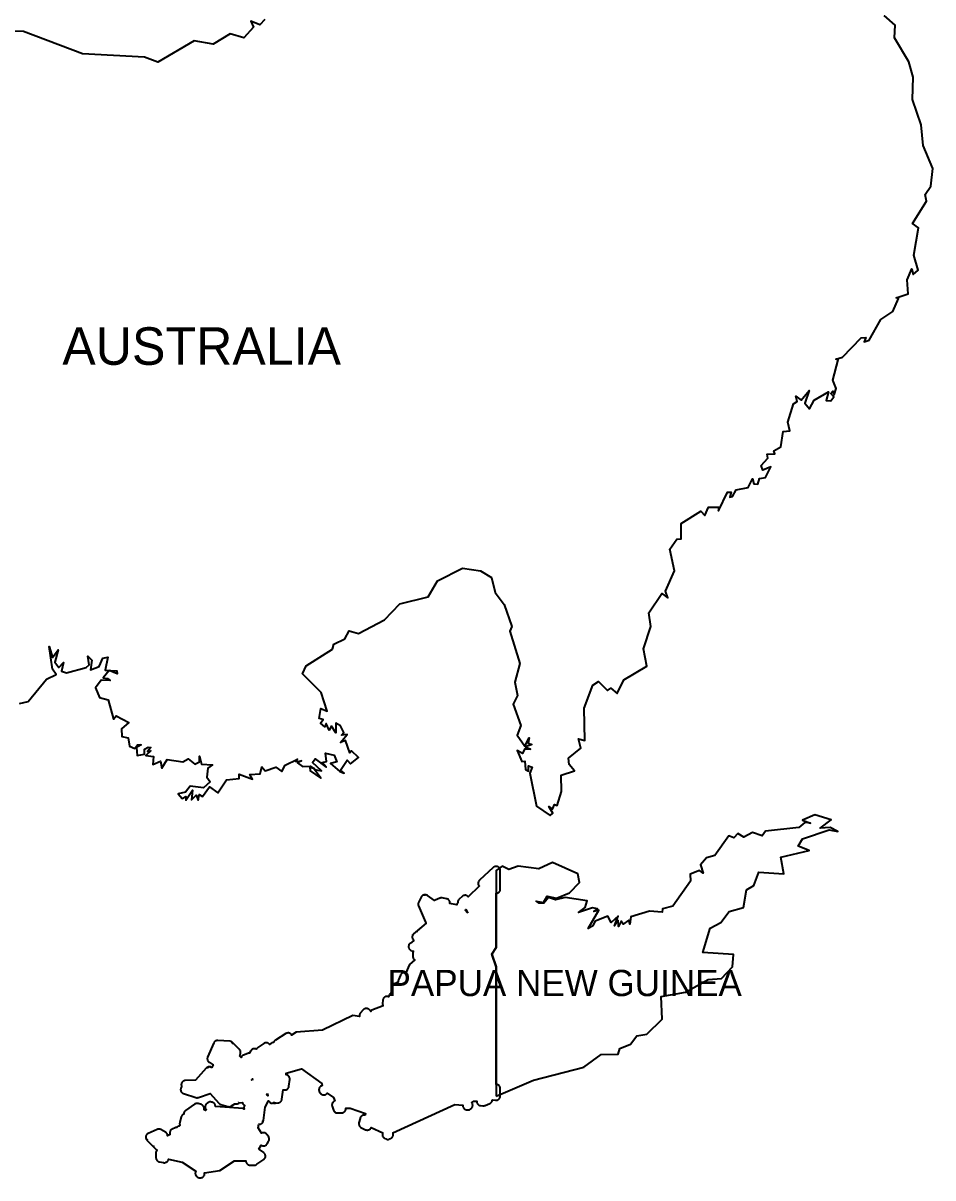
# Model space of a CAD drawing. Header units: metres. Extents: x 0 to 1325, y -1 to 773.
# Drawn here: x 1130.9 to 1228, y 387.3 to 510.3 of the extents above; entities that cross this region are included whole.
import ezdxf
from ezdxf.enums import TextEntityAlignment as Align

# ---------------------------------------------------------------- set-up
doc = ezdxf.new("R2010")
doc.units = ezdxf.units.M

msp = doc.modelspace()

# ---------------------------------------------------------------- linework, layer by layer
at = {"layer": 'CUT'}
for points in [[(1156.7, 510.718), (1156.18, 510.168), (1155.2, 510.558), (1155.51, 509.908), (1154.48, 508.768), (1153.01, 509.208), (1151.19, 508.118), (1149.19, 508.448), (1145.31, 506.188), (1143.88, 506.718), (1143.88, 506.718), (1137.25, 507.058), (1130.99, 509.438), (1126.17, 509.478), (1121.96, 511.868)], [(1130.54, 437.828), (1131.47, 438.058), (1133.42, 440.428), (1134.45, 440.938), (1134.05, 441.478), (1133.7, 443.898), (1134.07, 442.718), (1134.68, 443.548), (1134.33, 442.248), (1134.76, 441.668), (1135.25, 442.208), (1135.04, 441.288), (1135.57, 441.098), (1137.67, 441.678), (1137.97, 441.958), (1137.85, 442.868), (1138.26, 442.438), (1138.13, 441.418), (1139.05, 441.778), (1139.45, 442.668), (1139.97, 442.758), (1139.68, 441.398), (1140.91, 441.298), (1140.95, 440.998), (1140.1, 441.348), (1139.46, 440.578), (1139.93, 440.508), (1140.2, 440.268), (1139.26, 440.318), (1138.66, 439.508), (1139.07, 438.468), (1140, 438.238), (1140.57, 436.168), (1140.86, 436.508), (1142.2, 435.818), (1141.42, 435.138), (1141.45, 434.308), (1142.14, 434.178), (1142.28, 433.298), (1142.84, 433.018), (1143.13, 433.438), (1143.52, 433.408), (1143.03, 433.138), (1143.1, 432.288), (1143.86, 432.418), (1143.88, 432.978), (1144.28, 433.178), (1144.54, 433.128), (1144.19, 432.708), (1144.54, 432.798), (1144.01, 432.288), (1144.84, 432.188), (1144.75, 431.338), (1145.6, 431.668), (1145.74, 430.948), (1146.3, 431.868), (1147.95, 431.598), (1148.55, 431.938), (1149.26, 431.368), (1149.73, 431.598), (1149.76, 432.208), (1149.95, 431.368), (1151.12, 431.288), (1150.64, 430.948), (1150.52, 429.988), (1150.89, 429.498), (1150.16, 428.838), (1148.73, 429.008), (1148.25, 428.368), (1147.47, 428.208), (1147.9, 427.698), (1148.27, 427.908), (1148.28, 427.538), (1148.98, 428.578), (1148.88, 427.568), (1149.38, 428.058), (1149.6, 427.518), (1149.72, 428.118), (1150.08, 427.928), (1150.81, 428.958), (1151.69, 428.298), (1152.63, 429.688), (1153.97, 429.848), (1153.97, 430.288), (1155.38, 429.748), (1155.12, 430.248), (1156.2, 430.338), (1156.38, 431.078), (1156.74, 430.668), (1157.88, 431.028), (1158.52, 430.598), (1158.86, 431.258), (1160.18, 431.908), (1160, 431.638), (1160.62, 431.708), (1160.19, 431.508), (1160.72, 431.118), (1161.54, 431.158), (1162, 430.858), (1161.51, 431.008), (1161.56, 430.658), (1162.69, 429.888), (1162.01, 430.798), (1162.75, 430.668), (1161.78, 431.548), (1162.07, 431.948), (1163.25, 431.028), (1162.82, 431.538), (1163.28, 431.658), (1163.18, 432.528), (1164.1, 432.338), (1164.39, 431.618), (1163.71, 431.428), (1164.71, 430.578), (1165.16, 430.398), (1164.79, 430.738), (1165.5, 431.778), (1165.86, 431.398), (1166.68, 432.078), (1165.94, 432.788), (1165.78, 432.568), (1165.3, 433.888), (1164.79, 433.678), (1165.48, 434.508), (1164.87, 434.448), (1165.14, 434.748), (1164.79, 435.438), (1164.27, 435.728), (1164.28, 434.698), (1163.82, 435.398), (1163.56, 434.998), (1163.25, 435.698), (1163.09, 435.328), (1162.63, 435.748), (1162.94, 436.118), (1162.52, 436.238), (1162.69, 437.298), (1163.34, 437.008), (1162.72, 439.008), (1160.73, 440.988), (1161.1, 441.838), (1163.93, 443.608), (1164.06, 444.138), (1165.24, 444.708), (1165.69, 445.558), (1166.71, 445.288), (1169.48, 446.748), (1171.09, 448.438), (1174.13, 449.188), (1175.11, 450.898), (1177.78, 452.258), (1179.7, 451.968), (1180.89, 451.248), (1181.26, 449.648), (1182.22, 448.398), (1183.05, 446.028), (1182.85, 445.528), (1183.91, 442.078), (1183.38, 440.088), (1183.66, 438.698), (1183.18, 437.768), (1184.01, 435.468), (1183.61, 434.438), (1184.44, 433.288), (1184.91, 434.188), (1184.79, 433.618), (1185.17, 433.458), (1184.49, 433.228), (1185.04, 432.978), (1184.39, 432.958), (1184.2, 432.488), (1183.63, 432.808), (1184.1, 431.658), (1184.44, 431.668), (1184.52, 430.808), (1184.82, 430.618), (1184.84, 431.188), (1185.22, 431.058), (1184.95, 430.398), (1185.69, 426.878), (1187.15, 425.898), (1187.41, 426.138), (1186.99, 426.868), (1187.4, 426.568), (1187.59, 427.068), (1187.87, 426.968), (1188.34, 428.448), (1188.31, 430.178), (1189.74, 430.668), (1189.15, 431.318), (1189.1, 432.018), (1190.42, 433.078), (1190.14, 434.078), (1190.82, 433.898), (1190.77, 437.338), (1191.7, 439.788), (1192.28, 440.188), (1193.24, 439.218), (1193.62, 439.448), (1194.29, 438.878), (1194.99, 440.358), (1197.45, 441.818), (1197.08, 443.648), (1197.88, 446.028), (1197.65, 447.478), (1199.03, 449.538), (1199.7, 449.098), (1199.43, 449.808), (1200.4, 451.978), (1199.9, 454.268), (1200.63, 455.328), (1201.11, 455.378), (1201.09, 457.028), (1203.19, 458.338), (1203.63, 457.858), (1204.03, 458.748), (1205.09, 458.758), (1205.1, 458.378), (1206.06, 460.338), (1206.43, 460.368), (1206.31, 459.818), (1206.57, 459.908), (1206.96, 460.608), (1208.25, 460.868), (1208.7, 461.758), (1208.86, 461.238), (1209.28, 461.198), (1209.47, 461.818), (1210.1, 461.928), (1210.67, 463.048), (1209.8, 462.688), (1209.65, 463.198), (1210.33, 463.978), (1210.27, 464.418), (1211.11, 464.448), (1211, 464.748), (1211.75, 465.178), (1211.98, 466.808), (1212.7, 466.898), (1212.49, 467.798), (1213.07, 469.778), (1213.47, 470.018), (1213.34, 470.598), (1213.89, 470.148), (1214.76, 471.188), (1214.3, 469.848), (1214.78, 469.238), (1215.3, 470.158), (1216.83, 471.048), (1216.58, 470.108), (1217.08, 470.078), (1217.38, 470.508), (1217.08, 470.868), (1217.28, 471.118), (1217.43, 470.738), (1217.63, 471.388), (1217.29, 472.298), (1217.83, 474.458), (1217.58, 474.538), (1218.31, 474.758), (1220.29, 476.808), (1220.81, 476.828), (1220.62, 476.368), (1221.14, 476.538), (1222.4, 478.758), (1223.67, 479.598), (1224.29, 480.988), (1224.03, 481.058), (1225.31, 481.488), (1225.2, 482.998), (1225.7, 484.158), (1225.85, 483.568), (1226.38, 484.028), (1225.9, 485.598), (1226.4, 488.538), (1225.77, 488.998), (1227.27, 491.368), (1227.11, 492.078), (1227.73, 492.968), (1227.95, 494.838), (1226.92, 497.318), (1226.71, 499.508), (1225.78, 502.198), (1225.84, 504.568), (1225.38, 506.208), (1223.86, 508.788), (1223.93, 510.128), (1222.75, 511.168)]]:
    msp.add_lwpolyline(points, dxfattribs=at)
for points in [[(1181.36, 395.988), (1185.37, 397.678), (1190.74, 399.068), (1192.58, 400.418), (1194.39, 400.468), (1194.55, 401.068), (1195.69, 401.508), (1196.37, 402.408), (1197.45, 402.578), (1199.08, 404.178), (1198.98, 406.588), (1201.56, 407.048), (1203.97, 408.408), (1205.41, 408.518), (1206.58, 409.758), (1206.68, 411.078), (1203.4, 411.288), (1204.21, 413.888), (1205.34, 414.498), (1206.22, 415.668), (1207.76, 416.088), (1208.07, 417.978), (1208.86, 418.418), (1209.38, 419.868), (1212.04, 419.688), (1211.74, 421.438), (1214.76, 422.168), (1213.59, 422.628), (1214.05, 423.398), (1216.89, 424.378), (1217.8, 424.178), (1216.99, 424.598), (1215.93, 424.558), (1217.11, 425.448), (1215.36, 425.948), (1214.05, 425.388), (1214.88, 425.058), (1214.3, 425.158), (1213.66, 424.598), (1210.09, 424.238), (1209.76, 423.728), (1208.7, 424.088), (1207.79, 423.598), (1207.14, 423.958), (1206.73, 423.498), (1206.18, 423.708), (1204.68, 421.628), (1203.8, 421.388), (1203.15, 420.618), (1203.45, 419.748), (1203.07, 420.018), (1202.08, 419.648), (1202.09, 418.888), (1200.23, 416.228), (1199.12, 415.948), (1199.09, 415.598), (1197.74, 415.698), (1195.74, 415.108), (1195.64, 414.328), (1195.54, 414.748), (1194.91, 414.298), (1194.72, 414.648), (1194.42, 414.058), (1194.39, 414.708), (1194, 414.118), (1194.37, 415.168), (1193.64, 414.478), (1193.29, 415.168), (1191.95, 414.628), (1191.64, 414.088), (1191.2, 413.838), (1192.34, 415.818), (1191.78, 415.668), (1192.18, 415.948), (1191.64, 416.068), (1190.16, 415.538), (1190.88, 416.088), (1191.07, 416.808), (1188.75, 417.168), (1187.72, 416.888), (1186.96, 417.158), (1186.46, 416.538), (1185.97, 416.558), (1185.66, 416.758), (1186.44, 416.618), (1186.8, 417.298), (1187.82, 417.088), (1189.2, 417.648), (1190.27, 418.768), (1190.09, 419.688), (1187.39, 420.868), (1185.91, 420.218), (1183.74, 420.498), (1182.73, 420.148), (1182.02, 420.488), (1181.37, 420.018), (1181.37, 411.838), (1180.9, 411.118), (1181.37, 409.758), (1181.36, 395.988)], [(1181.37, 409.758), (1180.9, 411.118), (1181.37, 411.838), (1181.37, 417.598), (1181.42, 417.598), (1181.46, 417.608), (1181.5, 417.618), (1181.54, 417.638), (1181.58, 417.648), (1181.62, 417.678), (1181.66, 417.698), (1181.69, 417.728), (1181.72, 417.768), (1181.74, 417.798), (1181.77, 417.838), (1181.79, 417.878), (1181.8, 417.918), (1181.81, 417.958), (1181.82, 418.008), (1181.82, 418.048), (1181.82, 420.018), (1181.82, 420.058), (1181.81, 420.108), (1181.8, 420.148), (1181.79, 420.188), (1181.77, 420.228), (1181.75, 420.268), (1181.72, 420.298), (1181.69, 420.328), (1181.66, 420.358), (1181.63, 420.388), (1181.59, 420.408), (1181.55, 420.428), (1181.51, 420.448), (1181.47, 420.458), (1181.42, 420.468), (1181.38, 420.468), (1181.34, 420.468), (1181.29, 420.458), (1181.25, 420.448), (1181.21, 420.438), (1181.17, 420.418), (1181.13, 420.398), (1181.1, 420.378), (1181.06, 420.348), (1179.6, 418.988), (1179.57, 418.958), (1179.55, 418.918), (1179.52, 418.888), (1179.5, 418.848), (1179.49, 418.808), (1179.47, 418.768), (1179.46, 418.718), (1179.46, 418.678), (1179.46, 418.638), (1179.46, 418.588), (1179.47, 418.548), (1179.49, 418.508), (1179.5, 418.468), (1179.52, 418.428), (1179.55, 418.388), (1179.57, 418.358), (1179.58, 418.348), (1178.39, 417.238), (1178.36, 417.268), (1178.33, 417.298), (1178.29, 417.328), (1178.25, 417.348), (1178.21, 417.358), (1178.17, 417.378), (1178.12, 417.388), (1178.08, 417.388), (1178.03, 417.388), (1177.99, 417.378), (1177.95, 417.378), (1177.9, 417.358), (1177.86, 417.338), (1177.82, 417.318), (1177.79, 417.298), (1177.75, 417.268), (1177.42, 416.958), (1177.39, 416.928), (1177.36, 416.888), (1177.34, 416.848), (1177.32, 416.808), (1177.3, 416.768), (1177.29, 416.728), (1177.28, 416.678), (1177.28, 416.638), (1177.28, 416.588), (1177.28, 416.578), (1177.27, 416.568), (1177.24, 416.538), (1177.22, 416.498), (1177.2, 416.458), (1177.19, 416.418), (1177.18, 416.378), (1177.18, 416.368), (1176.44, 416.508), (1176.45, 416.548), (1176.45, 416.598), (1176.45, 416.638), (1176.44, 416.688), (1176.43, 416.728), (1176.41, 416.768), (1176.39, 416.808), (1176.37, 416.848), (1176.34, 416.878), (1176.31, 416.908), (1176.28, 416.938), (1176.24, 416.968), (1176.2, 416.988), (1176.16, 417.008), (1176.12, 417.018), (1176.08, 417.028), (1175.63, 417.108), (1175.59, 417.118), (1175.55, 417.118), (1175.5, 417.118), (1175.46, 417.108), (1175.42, 417.098), (1175.38, 417.088), (1174.86, 416.878), (1174.82, 416.858), (1174.79, 416.838), (1174.04, 417.368), (1174, 417.388), (1173.96, 417.408), (1173.92, 417.428), (1173.88, 417.438), (1173.84, 417.448), (1173.8, 417.448), (1173.75, 417.448), (1173.71, 417.438), (1173.67, 417.438), (1173.63, 417.418), (1173.59, 417.408), (1173.55, 417.388), (1173.51, 417.358), (1173.48, 417.338), (1173.45, 417.298), (1173.42, 417.268), (1173.4, 417.238), (1173.38, 417.198), (1173.1, 416.628), (1173.08, 416.588), (1173.07, 416.548), (1173.06, 416.498), (1173.05, 416.458), (1173.05, 416.418), (1173.05, 416.368), (1173.06, 416.328), (1173.07, 416.288), (1173.09, 416.248), (1173.85, 414.528), (1173.87, 414.488), (1173.89, 414.448), (1173.91, 414.418), (1172.58, 413.288), (1172.55, 413.258), (1172.52, 413.228), (1172.49, 413.188), (1172.47, 413.158), (1172.45, 413.118), (1172.44, 413.078), (1172.43, 413.028), (1172.42, 412.988), (1172.42, 412.948), (1172.42, 412.898), (1172.43, 412.858), (1172.44, 412.818), (1172.46, 412.778), (1172.47, 412.738), (1172.5, 412.698), (1172.52, 412.658), (1172.55, 412.628), (1172.58, 412.598), (1172.6, 412.588), (1172.2, 412.268), (1172.16, 412.238), (1172.13, 412.208), (1172.11, 412.168), (1172.08, 412.138), (1172.07, 412.098), (1172.05, 412.048), (1172.04, 412.008), (1172.03, 411.968), (1172.03, 411.918), (1172.03, 411.878), (1172.04, 411.838), (1172.05, 411.788), (1172.06, 411.748), (1172.08, 411.708), (1172.1, 411.668), (1172.13, 411.638), (1172.16, 411.598), (1172.19, 411.568), (1172.23, 411.548), (1172.27, 411.518), (1172.3, 411.508), (1172.35, 411.488), (1172.39, 411.478), (1172.58, 411.438), (1172.56, 411.418), (1172.54, 411.388), (1172.52, 411.348), (1172.5, 411.298), (1172.49, 411.258), (1172.48, 411.208), (1172.48, 411.168), (1172.48, 410.908), (1172.48, 410.868), (1172.49, 410.818), (1172.5, 410.778), (1172.51, 410.738), (1172.53, 410.698), (1172.56, 410.658), (1172.58, 410.618), (1172.61, 410.588), (1172.65, 410.558), (1172.68, 410.538), (1172.72, 410.508), (1172.13, 410.008), (1171.75, 409.108), (1171.71, 409.118), (1171.67, 409.128), (1171.62, 409.138), (1171.58, 409.138), (1171.54, 409.138), (1171.49, 409.128), (1171.45, 409.118), (1171.41, 409.108), (1171.37, 409.088), (1171.33, 409.058), (1171.3, 409.038), (1171.26, 409.008), (1171.23, 408.978), (1171.21, 408.938), (1171.18, 408.898), (1171.16, 408.858), (1170.96, 408.378), (1170.95, 408.338), (1170.94, 408.298), (1170.93, 408.258), (1170.93, 408.208), (1170.93, 408.168), (1170.94, 408.138), (1170.89, 408.128), (1170.85, 408.108), (1170.81, 408.098), (1170.77, 408.068), (1170.73, 408.048), (1170.7, 408.018), (1170.69, 408.008), (1170.64, 407.998), (1170.6, 407.988), (1170.56, 407.978), (1170.52, 407.958), (1170.48, 407.938), (1170.45, 407.918), (1170.41, 407.888), (1170.38, 407.858), (1170.36, 407.828), (1170.33, 407.788), (1170.31, 407.748), (1170.3, 407.708), (1170.28, 407.668), (1170.28, 407.628), (1170.27, 407.588), (1170.24, 407.008), (1170.23, 407.008), (1170.19, 406.988), (1170.15, 406.968), (1170.11, 406.938), (1170.08, 406.908), (1170.05, 406.868), (1170.03, 406.838), (1170.01, 406.798), (1169.9, 406.578), (1169.85, 406.588), (1169.81, 406.598), (1169.76, 406.608), (1169.72, 406.608), (1169.68, 406.608), (1169.63, 406.598), (1169.59, 406.588), (1169.55, 406.568), (1169.51, 406.548), (1169.47, 406.528), (1169.43, 406.498), (1169.4, 406.468), (1169.37, 406.438), (1169.35, 406.398), (1169.33, 406.358), (1169.31, 406.318), (1169.3, 406.278), (1169.29, 406.228), (1169.28, 406.188), (1169.26, 405.878), (1169.26, 405.828), (1169.26, 405.788), (1169.27, 405.748), (1169.28, 405.708), (1169.3, 405.658), (1169.32, 405.618), (1168.13, 405.138), (1168.03, 404.988), (1167.9, 405.158), (1167.87, 405.188), (1167.84, 405.218), (1167.8, 405.248), (1167.77, 405.268), (1167.73, 405.288), (1167.69, 405.298), (1167.65, 405.318), (1167.6, 405.328), (1167.56, 405.328), (1167.52, 405.328), (1167.47, 405.328), (1167.43, 405.318), (1167.39, 405.298), (1167.35, 405.288), (1167.31, 405.268), (1167.28, 405.238), (1167.24, 405.218), (1167.21, 405.188), (1166.92, 404.878), (1166.89, 404.838), (1166.87, 404.808), (1166.85, 404.768), (1166.83, 404.728), (1166.82, 404.688), (1166.81, 404.638), (1166.8, 404.598), (1166.8, 404.558), (1166.8, 404.508), (1166.81, 404.468), (1166.08, 404.568), (1162.87, 403.008), (1160.06, 402.798), (1159.57, 402.498), (1159.57, 402.508), (1159.55, 402.538), (1159.52, 402.578), (1159.49, 402.608), (1159.45, 402.638), (1159.41, 402.658), (1159.38, 402.678), (1159.33, 402.698), (1159.29, 402.708), (1159.25, 402.718), (1159.2, 402.718), (1159.16, 402.718), (1159.12, 402.708), (1159.07, 402.698), (1159.03, 402.688), (1158.99, 402.668), (1158.95, 402.648), (1157.84, 401.958), (1157.81, 401.938), (1157.77, 401.908), (1157.74, 401.878), (1157.72, 401.848), (1157.69, 401.808), (1157.67, 401.768), (1157.66, 401.728), (1157.64, 401.688), (1157.62, 401.688), (1157.58, 401.688), (1157.54, 401.678), (1157.5, 401.668), (1157.45, 401.648), (1157.42, 401.638), (1157.38, 401.608), (1157.34, 401.588), (1157.21, 401.488), (1157.19, 401.508), (1157.16, 401.538), (1157.13, 401.568), (1157.1, 401.598), (1157.06, 401.618), (1157.02, 401.638), (1156.98, 401.648), (1156.93, 401.658), (1156.89, 401.668), (1156.85, 401.668), (1156.8, 401.668), (1156.76, 401.658), (1156.72, 401.648), (1156.68, 401.628), (1156.64, 401.618), (1156.6, 401.588), (1155.96, 401.158), (1155.92, 401.138), (1155.89, 401.108), (1155.86, 401.068), (1155.83, 401.038), (1155.81, 400.998), (1155.8, 400.988), (1155.76, 401.008), (1155.72, 401.018), (1155.68, 401.028), (1155.63, 401.038), (1155.59, 401.038), (1155.54, 401.038), (1155.5, 401.028), (1155.46, 401.018), (1155.41, 400.998), (1155.37, 400.978), (1155.34, 400.958), (1155.3, 400.928), (1155.27, 400.898), (1155.24, 400.868), (1155.21, 400.828), (1155.19, 400.798), (1155.07, 400.568), (1155.04, 400.568), (1155, 400.558), (1154.95, 400.548), (1154.91, 400.538), (1154.44, 400.358), (1154.4, 400.338), (1154.36, 400.318), (1154.32, 400.298), (1154.29, 400.268), (1154.26, 400.228), (1154.23, 400.198), (1154.21, 400.158), (1154.19, 400.118), (1154.18, 400.098), (1154.03, 400.248), (1154.11, 400.518), (1154.12, 400.558), (1154.13, 400.608), (1154.13, 400.648), (1154.13, 400.688), (1154.12, 400.738), (1154.11, 400.778), (1154.1, 400.818), (1154.08, 400.858), (1154.05, 400.898), (1154.03, 400.938), (1154, 400.968), (1153.26, 401.708), (1153.22, 401.738), (1153.19, 401.768), (1153.15, 401.788), (1153.1, 401.808), (1153.06, 401.818), (1153.01, 401.828), (1152.97, 401.838), (1151.7, 401.918), (1151.65, 401.918), (1151.61, 401.918), (1151.56, 401.908), (1151.52, 401.888), (1151.48, 401.878), (1151.43, 401.848), (1151.4, 401.828), (1151.36, 401.798), (1151.33, 401.768), (1151.3, 401.728), (1151.28, 401.688), (1151.26, 401.648), (1150.61, 400.148), (1150.59, 400.108), (1150.58, 400.058), (1150.57, 400.018), (1150.57, 399.968), (1150.57, 399.928), (1150.58, 399.878), (1150.59, 399.838), (1150.61, 399.798), (1150.63, 399.748), (1150.65, 399.718), (1150.68, 399.678), (1150.71, 399.648), (1150.74, 399.618), (1150.78, 399.588), (1151.19, 399.328), (1151.07, 399.048), (1150.94, 399.098), (1150.9, 399.108), (1150.86, 399.118), (1150.81, 399.118), (1150.77, 399.118), (1150.73, 399.108), (1150.68, 399.098), (1150.64, 399.088), (1150.6, 399.068), (1150.57, 399.048), (1150.53, 399.028), (1150.5, 398.998), (1150.47, 398.968), (1149.32, 397.698), (1148.23, 397.648), (1148.19, 397.648), (1148.14, 397.638), (1148.1, 397.618), (1148.06, 397.608), (1148.02, 397.588), (1147.99, 397.568), (1147.95, 397.538), (1147.92, 397.508), (1147.89, 397.478), (1147.87, 397.438), (1147.85, 397.398), (1147.83, 397.358), (1147.82, 397.318), (1147.81, 397.278), (1147.8, 397.238), (1147.8, 397.188), (1147.8, 397.148), (1147.81, 397.108), (1147.82, 397.058), (1147.84, 397.018), (1147.85, 396.988), (1147.85, 396.978), (1147.84, 396.968), (1147.81, 396.928), (1147.79, 396.898), (1147.77, 396.858), (1147.75, 396.818), (1147.74, 396.768), (1147.73, 396.728), (1147.73, 396.678), (1147.73, 396.638), (1147.74, 396.598), (1147.75, 396.548), (1147.76, 396.508), (1147.78, 396.468), (1147.8, 396.428), (1147.83, 396.398), (1147.86, 396.368), (1147.89, 396.338), (1147.93, 396.308), (1147.96, 396.288), (1148, 396.268), (1148.04, 396.248), (1149.34, 395.838), (1149.39, 395.828), (1149.44, 395.818), (1149.48, 395.818), (1149.53, 395.818), (1149.57, 395.828), (1149.62, 395.838), (1150.87, 396.248), (1151.81, 395.238), (1151.84, 395.198), (1151.88, 395.168), (1151.92, 395.148), (1151.96, 395.128), (1152.01, 395.108), (1152.77, 394.878), (1152.81, 394.868), (1152.86, 394.858), (1152.9, 394.858), (1152.94, 394.858), (1152.99, 394.868), (1153.03, 394.878), (1153.07, 394.888), (1153.11, 394.908), (1153.15, 394.938), (1153.5, 395.178), (1153.54, 395.158), (1153.58, 395.158), (1153.63, 395.148), (1153.67, 395.148), (1153.72, 395.148), (1153.76, 395.158), (1153.8, 395.178), (1153.84, 395.188), (1153.88, 395.208), (1153.92, 395.238), (1153.94, 395.258), (1154.32, 395.298), (1154.32, 395.278), (1154.34, 395.228), (1154.36, 395.188), (1154.38, 395.148), (1154.4, 395.118), (1154.43, 395.078), (1154.46, 395.048), (1154.49, 395.028), (1154.53, 394.998), (1154.56, 394.988), (1154.54, 394.968), (1154.52, 394.928), (1154.5, 394.888), (1154.49, 394.838), (1154.48, 394.798), (1154.48, 394.748), (1154.48, 394.708), (1154.49, 394.658), (1154.5, 394.618), (1154.51, 394.598), (1154.39, 394.648), (1151.44, 394.868), (1151.44, 394.898), (1151.44, 394.948), (1151.43, 394.988), (1151.42, 395.028), (1151.4, 395.078), (1151.39, 395.118), (1151.36, 395.148), (1151.34, 395.188), (1151.3, 395.218), (1151.27, 395.248), (1151.24, 395.278), (1151.2, 395.298), (1151.16, 395.318), (1151.11, 395.328), (1151.07, 395.338), (1151.03, 395.348), (1150.91, 395.358), (1150.86, 395.358), (1150.82, 395.358), (1150.78, 395.348), (1150.74, 395.338), (1150.7, 395.318), (1150.66, 395.308), (1150.62, 395.278), (1150.58, 395.258), (1150.55, 395.228), (1150.47, 395.148), (1150.44, 395.118), (1150.42, 395.078), (1150.39, 395.038), (1150.37, 394.998), (1150.36, 394.958), (1150.35, 394.918), (1150.34, 394.878), (1150.34, 394.828), (1150.34, 394.788), (1150.35, 394.738), (1150.36, 394.698), (1150.37, 394.658), (1150.39, 394.618), (1150.41, 394.578), (1150.44, 394.548), (1150.46, 394.518), (1150.4, 394.458), (1150.23, 394.508), (1150.23, 394.518), (1150.24, 394.558), (1150.25, 394.598), (1150.25, 394.648), (1150.25, 394.688), (1150.24, 394.728), (1150.23, 394.778), (1150.22, 394.818), (1150.2, 394.858), (1150.18, 394.888), (1150.15, 394.928), (1150.12, 394.958), (1150.09, 394.988), (1150.06, 395.018), (1150.02, 395.038), (1149.98, 395.058), (1149.94, 395.078), (1149.6, 395.188), (1149.56, 395.198), (1149.52, 395.208), (1149.47, 395.208), (1149.43, 395.208), (1149.39, 395.198), (1149.35, 395.198), (1149.31, 395.178), (1149.27, 395.168), (1149.23, 395.148), (1149.2, 395.128), (1148.25, 394.448), (1148.21, 394.418), (1148.18, 394.388), (1148.15, 394.348), (1148.13, 394.318), (1148.11, 394.278), (1148.09, 394.228), (1148.07, 394.188), (1148.07, 394.148), (1148.06, 394.098), (1148.06, 394.058), (1148.05, 394.058), (1148.01, 394.038), (1147.97, 394.018), (1147.94, 393.988), (1147.9, 393.958), (1147.88, 393.928), (1147.85, 393.888), (1147.83, 393.848), (1147.81, 393.808), (1147.8, 393.768), (1147.64, 393.178), (1147.63, 393.128), (1147.62, 393.088), (1147.62, 393.038), (1147.62, 392.998), (1147.63, 392.948), (1147.65, 392.908), (1147.66, 392.868), (1147.64, 392.848), (1147.6, 392.818), (1147.57, 392.788), (1147.57, 392.778), (1147.56, 392.778), (1147.52, 392.768), (1147.48, 392.758), (1147.43, 392.738), (1147.39, 392.718), (1147.36, 392.688), (1147.32, 392.668), (1147.31, 392.648), (1147.3, 392.648), (1147.25, 392.648), (1147.21, 392.638), (1147.17, 392.628), (1147.13, 392.608), (1146.84, 392.478), (1146.8, 392.458), (1146.76, 392.438), (1146.73, 392.408), (1146.69, 392.378), (1146.66, 392.348), (1146.64, 392.308), (1146.62, 392.268), (1146.6, 392.228), (1146.59, 392.188), (1146.58, 392.148), (1146.57, 392.098), (1146.57, 392.058), (1146.57, 392.018), (1146.58, 391.968), (1146.59, 391.928), (1146.61, 391.888), (1146.34, 391.768), (1146.34, 391.808), (1146.33, 391.848), (1146.32, 391.898), (1146.3, 391.938), (1146.28, 391.978), (1146.26, 392.008), (1146.24, 392.048), (1146.21, 392.078), (1146.18, 392.108), (1146.14, 392.128), (1146.1, 392.158), (1145.62, 392.418), (1145.58, 392.438), (1145.54, 392.448), (1145.5, 392.458), (1145.45, 392.468), (1145.41, 392.468), (1145.36, 392.468), (1145.32, 392.458), (1145.27, 392.448), (1145.23, 392.428), (1144.28, 392.018), (1144.24, 391.998), (1144.2, 391.978), (1144.17, 391.948), (1144.14, 391.918), (1144.11, 391.888), (1144.08, 391.858), (1144.06, 391.818), (1144.04, 391.778), (1144.03, 391.738), (1144.02, 391.688), (1144.01, 391.648), (1144.01, 391.608), (1144.01, 391.558), (1144.02, 391.518), (1144.03, 391.478), (1144.05, 391.428), (1144.06, 391.398), (1144.09, 391.358), (1144.11, 391.318), (1144.14, 391.288), (1145.13, 390.308), (1145.17, 390.278), (1145.2, 390.248), (1145.24, 390.228), (1145.23, 390.218), (1145.2, 390.188), (1145.17, 390.158), (1145.14, 390.118), (1145.12, 390.078), (1145.11, 390.038), (1145.09, 389.998), (1145.09, 389.958), (1145.08, 389.908), (1145.08, 389.868), (1145.1, 389.408), (1145.1, 389.368), (1145.11, 389.328), (1145.12, 389.278), (1145.14, 389.248), (1145.16, 389.208), (1145.18, 389.168), (1145.21, 389.138), (1145.24, 389.108), (1145.27, 389.078), (1145.3, 389.048), (1145.34, 389.028), (1145.38, 389.008), (1145.42, 388.998), (1145.46, 388.988), (1145.91, 388.898), (1145.96, 388.888), (1146, 388.888), (1146.04, 388.888), (1146.09, 388.898), (1146.13, 388.908), (1146.17, 388.928), (1146.21, 388.938), (1146.25, 388.968), (1146.29, 388.988), (1146.32, 389.018), (1146.35, 389.058), (1146.38, 389.088), (1146.4, 389.128), (1146.42, 389.168), (1146.43, 389.218), (1146.44, 389.248), (1147.88, 388.948), (1149.36, 387.998), (1149.34, 387.968), (1149.32, 387.928), (1149.31, 387.888), (1149.3, 387.838), (1149.29, 387.798), (1149.29, 387.758), (1149.29, 387.708), (1149.3, 387.668), (1149.31, 387.618), (1149.33, 387.578), (1149.35, 387.538), (1149.37, 387.508), (1149.4, 387.468), (1149.43, 387.438), (1149.46, 387.408), (1149.51, 387.368), (1149.54, 387.338), (1149.58, 387.318), (1149.62, 387.298), (1149.66, 387.288), (1149.7, 387.278), (1149.75, 387.268), (1149.79, 387.268), (1149.84, 387.268), (1149.88, 387.278), (1149.93, 387.288), (1149.97, 387.298), (1150.01, 387.308), (1150.05, 387.328), (1150.09, 387.358), (1150.13, 387.378), (1150.16, 387.408), (1150.19, 387.448), (1150.21, 387.478), (1150.24, 387.518), (1150.26, 387.558), (1150.27, 387.598), (1150.28, 387.638), (1150.29, 387.688), (1150.29, 387.728), (1150.29, 387.778), (1150.29, 387.798), (1151.92, 388.048), (1153.46, 389.078), (1154.69, 389.078), (1154.69, 389.038), (1154.7, 388.988), (1154.71, 388.948), (1154.72, 388.908), (1154.74, 388.868), (1154.77, 388.828), (1154.79, 388.788), (1154.82, 388.758), (1154.85, 388.728), (1154.89, 388.708), (1154.93, 388.678), (1154.97, 388.658), (1155.01, 388.648), (1155.05, 388.638), (1155.1, 388.628), (1155.14, 388.628), (1155.61, 388.628), (1155.66, 388.628), (1155.7, 388.638), (1155.75, 388.648), (1155.79, 388.668), (1155.83, 388.688), (1155.87, 388.718), (1156.59, 389.238), (1156.63, 389.258), (1156.66, 389.298), (1156.69, 389.328), (1156.72, 389.368), (1156.74, 389.408), (1156.75, 389.448), (1156.77, 389.488), (1156.78, 389.538), (1156.78, 389.578), (1156.78, 389.628), (1156.77, 389.668), (1156.76, 389.718), (1156.75, 389.758), (1156.73, 389.798), (1156.71, 389.838), (1156.68, 389.878), (1156.65, 389.908), (1156.62, 389.938), (1156.59, 389.968), (1156.14, 390.278), (1156.1, 390.298), (1156.06, 390.318), (1156.33, 390.748), (1156.37, 390.728), (1156.41, 390.708), (1156.45, 390.698), (1156.49, 390.688), (1156.54, 390.678), (1156.58, 390.678), (1156.63, 390.678), (1156.67, 390.688), (1156.71, 390.698), (1156.75, 390.718), (1156.79, 390.738), (1156.83, 390.758), (1156.87, 390.788), (1156.9, 390.818), (1156.93, 390.858), (1156.95, 390.888), (1157.11, 391.148), (1157.13, 391.188), (1157.15, 391.228), (1157.17, 391.278), (1157.17, 391.318), (1157.18, 391.368), (1157.18, 391.408), (1157.18, 391.448), (1157.17, 391.498), (1157.15, 391.538), (1157.14, 391.578), (1157.12, 391.618), (1156.97, 391.868), (1156.94, 391.908), (1156.91, 391.938), (1156.88, 391.968), (1156.85, 391.998), (1156.81, 392.018), (1156.78, 392.038), (1156.74, 392.058), (1156.69, 392.078), (1156.65, 392.078), (1156.61, 392.088), (1156.57, 392.088), (1156.52, 392.088), (1156.48, 392.078), (1156.44, 392.068), (1156.4, 392.048), (1156.36, 392.028), (1156.35, 392.028), (1156.01, 392.608), (1156.06, 392.988), (1156.07, 392.988), (1156.11, 392.988), (1156.15, 392.988), (1156.2, 392.998), (1156.24, 393.008), (1156.28, 393.018), (1156.32, 393.038), (1156.36, 393.058), (1156.39, 393.088), (1156.42, 393.118), (1156.45, 393.148), (1156.48, 393.178), (1156.5, 393.218), (1156.52, 393.258), (1156.54, 393.298), (1156.55, 393.338), (1156.56, 393.378), (1156.74, 394.818), (1157.1, 395.488), (1157.11, 395.498), (1157.12, 395.468), (1157.14, 395.438), (1157.17, 395.398), (1157.19, 395.368), (1157.23, 395.338), (1157.26, 395.308), (1157.3, 395.288), (1157.33, 395.268), (1157.37, 395.248), (1157.42, 395.238), (1157.46, 395.228), (1157.5, 395.228), (1157.54, 395.228), (1158.1, 395.258), (1158.15, 395.268), (1158.19, 395.268), (1158.24, 395.288), (1158.28, 395.308), (1158.32, 395.328), (1158.35, 395.348), (1158.39, 395.378), (1158.42, 395.408), (1158.45, 395.448), (1158.47, 395.488), (1158.49, 395.518), (1158.51, 395.568), (1158.52, 395.608), (1158.53, 395.648), (1158.66, 396.668), (1158.71, 396.658), (1158.75, 396.648), (1158.79, 396.638), (1158.83, 396.638), (1158.88, 396.638), (1158.92, 396.648), (1158.96, 396.658), (1159, 396.668), (1159.04, 396.688), (1159.08, 396.708), (1159.11, 396.738), (1159.15, 396.768), (1159.17, 396.798), (1159.2, 396.828), (1159.22, 396.868), (1159.24, 396.908), (1159.26, 396.948), (1159.27, 396.988), (1159.28, 397.028), (1159.37, 397.758), (1159.37, 397.808), (1159.37, 397.848), (1159.36, 397.888), (1159.35, 397.938), (1159.34, 397.978), (1159.32, 398.018), (1159.3, 398.058), (1159.28, 398.088), (1159.25, 398.128), (1159.22, 398.158), (1159.19, 398.178), (1159.15, 398.208), (1159.11, 398.228), (1159.07, 398.238), (1159.03, 398.258), (1158.99, 398.268), (1158.98, 398.268), (1159, 398.428), (1160.63, 398.898), (1162.79, 397.338), (1162.84, 397.118), (1162.82, 397.118), (1162.78, 397.098), (1162.73, 397.088), (1162.7, 397.058), (1162.66, 397.038), (1162.63, 397.008), (1162.6, 396.978), (1162.57, 396.948), (1162.54, 396.908), (1162.52, 396.868), (1162.51, 396.828), (1162.49, 396.788), (1162.49, 396.748), (1162.48, 396.698), (1162.48, 396.658), (1162.48, 396.618), (1162.49, 396.548), (1162.5, 396.508), (1162.51, 396.458), (1162.53, 396.428), (1162.55, 396.388), (1162.57, 396.348), (1162.6, 396.318), (1162.63, 396.288), (1162.66, 396.258), (1162.69, 396.238), (1162.75, 396.198), (1162.79, 396.168), (1162.83, 396.148), (1162.87, 396.138), (1162.91, 396.128), (1162.96, 396.118), (1163, 396.118), (1163.04, 396.118), (1163.09, 396.128), (1163.13, 396.138), (1163.17, 396.148), (1163.21, 396.168), (1163.25, 396.188), (1163.28, 396.218), (1163.32, 396.248), (1163.35, 396.278), (1163.37, 396.308), (1164.04, 395.838), (1164.17, 395.478), (1164.13, 395.458), (1164.09, 395.438), (1164.06, 395.418), (1164.02, 395.388), (1163.99, 395.358), (1163.96, 395.318), (1163.94, 395.288), (1163.92, 395.248), (1163.9, 395.208), (1163.89, 395.168), (1163.88, 395.118), (1163.87, 395.078), (1163.87, 395.028), (1163.87, 394.988), (1163.88, 394.948), (1163.89, 394.898), (1164.03, 394.488), (1164.05, 394.448), (1164.07, 394.408), (1164.1, 394.378), (1164.12, 394.338), (1164.15, 394.308), (1164.19, 394.278), (1164.23, 394.258), (1164.26, 394.228), (1164.31, 394.218), (1164.35, 394.198), (1164.39, 394.198), (1164.44, 394.188), (1164.48, 394.188), (1164.92, 394.208), (1164.96, 394.208), (1165.01, 394.218), (1165.05, 394.238), (1165.09, 394.248), (1165.13, 394.268), (1165.17, 394.298), (1165.2, 394.328), (1165.23, 394.358), (1165.26, 394.388), (1165.29, 394.428), (1165.31, 394.468), (1165.32, 394.508), (1165.34, 394.548), (1165.35, 394.598), (1165.35, 394.638), (1165.35, 394.688), (1165.81, 394.708), (1167.45, 394.138), (1167.4, 393.948), (1167.39, 393.948), (1167.35, 393.958), (1167.3, 393.958), (1167.26, 393.958), (1167.22, 393.948), (1167.18, 393.938), (1167.13, 393.928), (1167.09, 393.908), (1167.06, 393.888), (1167.02, 393.858), (1166.99, 393.828), (1166.96, 393.798), (1166.93, 393.768), (1166.91, 393.728), (1166.89, 393.688), (1166.87, 393.648), (1166.86, 393.608), (1166.75, 393.128), (1166.74, 393.088), (1166.74, 393.038), (1166.74, 392.998), (1166.75, 392.958), (1166.76, 392.908), (1166.77, 392.868), (1166.79, 392.828), (1166.81, 392.788), (1166.83, 392.758), (1166.86, 392.718), (1166.89, 392.688), (1166.93, 392.658), (1166.96, 392.638), (1167, 392.618), (1167.46, 392.408), (1167.5, 392.388), (1167.55, 392.378), (1167.59, 392.368), (1167.63, 392.368), (1167.68, 392.368), (1167.72, 392.378), (1167.77, 392.388), (1167.81, 392.398), (1167.85, 392.418), (1167.89, 392.438), (1167.92, 392.458), (1167.96, 392.488), (1167.99, 392.518), (1168.02, 392.558), (1168.04, 392.598), (1168.06, 392.628), (1169.28, 392.078), (1169.26, 392.028), (1169.25, 391.988), (1169.24, 391.948), (1169.24, 391.908), (1169.24, 391.858), (1169.25, 391.818), (1169.26, 391.768), (1169.27, 391.728), (1169.29, 391.688), (1169.31, 391.648), (1169.33, 391.618), (1169.36, 391.578), (1169.39, 391.548), (1169.43, 391.528), (1169.46, 391.498), (1169.5, 391.478), (1169.63, 391.418), (1169.67, 391.408), (1169.71, 391.388), (1169.76, 391.378), (1169.8, 391.378), (1169.84, 391.378), (1169.88, 391.378), (1169.93, 391.388), (1169.97, 391.408), (1170.01, 391.418), (1170.14, 391.478), (1170.18, 391.498), (1170.21, 391.528), (1170.25, 391.548), (1170.28, 391.578), (1170.31, 391.618), (1170.33, 391.648), (1170.35, 391.688), (1170.37, 391.728), (1170.38, 391.768), (1170.39, 391.818), (1170.4, 391.858), (1170.4, 391.908), (1170.4, 391.948), (1170.39, 391.988), (1170.38, 392.028), (1170.36, 392.078), (1176.97, 395.078), (1177.83, 395.008), (1177.83, 394.988), (1177.83, 394.938), (1177.84, 394.898), (1177.84, 394.858), (1177.86, 394.808), (1177.88, 394.768), (1177.9, 394.728), (1177.92, 394.698), (1177.95, 394.658), (1177.98, 394.628), (1178.02, 394.598), (1178.06, 394.578), (1178.1, 394.558), (1178.14, 394.538), (1178.18, 394.528), (1178.22, 394.518), (1178.3, 394.508), (1178.35, 394.508), (1178.4, 394.508), (1178.44, 394.518), (1178.49, 394.528), (1178.53, 394.538), (1178.58, 394.568), (1178.62, 394.588), (1178.65, 394.618), (1178.72, 394.678), (1178.75, 394.708), (1178.78, 394.738), (1178.81, 394.778), (1178.83, 394.808), (1178.85, 394.848), (1178.86, 394.888), (1178.87, 394.938), (1178.88, 394.978), (1178.88, 395.018), (1178.88, 395.068), (1178.87, 395.108), (1178.86, 395.148), (1178.85, 395.188), (1178.83, 395.228), (1178.8, 395.268), (1178.79, 395.288), (1179, 395.458), (1179.31, 395.438), (1179.31, 395.398), (1179.31, 395.358), (1179.32, 395.318), (1179.33, 395.278), (1179.35, 395.238), (1179.37, 395.198), (1179.39, 395.158), (1179.42, 395.128), (1179.45, 395.088), (1179.48, 395.068), (1179.52, 395.038), (1179.56, 395.018), (1179.6, 394.998), (1179.64, 394.988), (1179.68, 394.978), (1179.72, 394.968), (1179.97, 394.948), (1180.02, 394.948), (1180.06, 394.948), (1180.1, 394.958), (1180.15, 394.968), (1180.19, 394.988), (1180.7, 395.208), (1180.74, 395.228), (1180.78, 395.248), (1180.81, 395.278), (1180.85, 395.308), (1180.88, 395.338), (1180.9, 395.378), (1180.92, 395.418), (1180.94, 395.458), (1180.96, 395.508), (1180.96, 395.548), (1180.97, 395.578), (1181.3, 395.538), (1181.35, 395.538), (1181.39, 395.538), (1181.44, 395.548), (1181.48, 395.558), (1181.52, 395.568), (1181.56, 395.588), (1181.6, 395.608), (1181.64, 395.638), (1181.67, 395.668), (1181.7, 395.698), (1181.73, 395.738), (1181.75, 395.768), (1181.77, 395.808), (1181.79, 395.858), (1181.8, 395.898), (1181.81, 395.948), (1181.81, 395.988), (1181.81, 396.788), (1181.81, 396.828), (1181.8, 396.878), (1181.79, 396.918), (1181.77, 396.958), (1181.76, 396.998), (1181.73, 397.038), (1181.71, 397.078), (1181.68, 397.108), (1181.64, 397.138), (1181.61, 397.168), (1181.57, 397.188), (1181.53, 397.208), (1181.48, 397.218), (1181.44, 397.228), (1181.4, 397.238), (1181.36, 397.238), (1181.37, 409.758)], [(1178.34, 415.488), (1178.06, 415.818), (1178.09, 415.828), (1178.13, 415.848), (1178.14, 415.858), (1178.34, 415.488)], [(1155.35, 397.658), (1155.3, 397.708), (1155.34, 397.738), (1155.37, 397.768), (1155.39, 397.808), (1155.41, 397.828), (1155.35, 397.658)], [(1157.01, 396.248), (1157.03, 396.028), (1157, 396.058), (1156.96, 396.078), (1156.93, 396.098), (1157.01, 396.248)]]:
    msp.add_lwpolyline(points, close=True, dxfattribs=at)
at = {"layer": 'SCORE'}
for points in [[(1173.61, 417.408), (1173.59, 417.408), (1173.55, 417.388), (1173.51, 417.358), (1173.48, 417.338), (1173.45, 417.298), (1173.42, 417.268), (1173.4, 417.238), (1173.38, 417.198), (1173.1, 416.628), (1173.08, 416.588), (1173.08, 416.578), (1173.1, 416.578), (1173.17, 416.558)], [(1173.77, 417.348), (1173.77, 417.388), (1173.71, 417.418), (1173.63, 417.418), (1173.61, 417.408)], [(1173.15, 416.478), (1173.06, 416.488), (1173.05, 416.458), (1173.05, 416.418), (1173.05, 416.368), (1173.06, 416.328), (1173.07, 416.288), (1173.09, 416.248), (1173.85, 414.528), (1173.87, 414.488), (1173.89, 414.448), (1173.91, 414.418), (1172.9, 413.558), (1173.03, 413.548)], [(1153.26, 401.568), (1153.35, 401.618), (1153.26, 401.708), (1153.22, 401.738), (1153.21, 401.708), (1153.19, 401.648), (1153.19, 401.638)], [(1150.84, 399.018), (1150.9, 399.108), (1150.86, 399.118), (1150.81, 399.118), (1150.77, 399.118), (1150.73, 399.108), (1150.68, 399.098), (1150.67, 399.098), (1150.62, 399.018), (1150.64, 398.998), (1150.66, 398.988)], [(1153.89, 395.348), (1153.93, 395.358)], [(1157.7, 395.338), (1157.71, 395.328), (1157.61, 395.278), (1157.62, 395.228), (1157.83, 395.248), (1157.83, 395.308), (1157.83, 395.348)], [(1156.42, 393.118), (1156.45, 393.148), (1156.48, 393.178), (1156.5, 393.218), (1156.51, 393.238), (1156.48, 393.348), (1156.46, 393.388)], [(1144.24, 391.328), (1144.21, 391.348), (1144.15, 391.338), (1144.12, 391.308), (1144.14, 391.288), (1144.88, 390.558), (1144.84, 390.738)]]:
    msp.add_lwpolyline(points, dxfattribs=at)

# ---------------------------------------------------------------- texts
at = {"layer": 'ENGRAVE'}
for s, height, p in [('AUSTRALIA', 4, (1149.974, 473.926)), ('PAPUA NEW GUINEA', 2.794, (1188.684, 406.644))]:
    msp.add_text(s, height=height, dxfattribs=at).set_placement(p, align=Align.CENTER)

doc.saveas('drawing.dxf')
